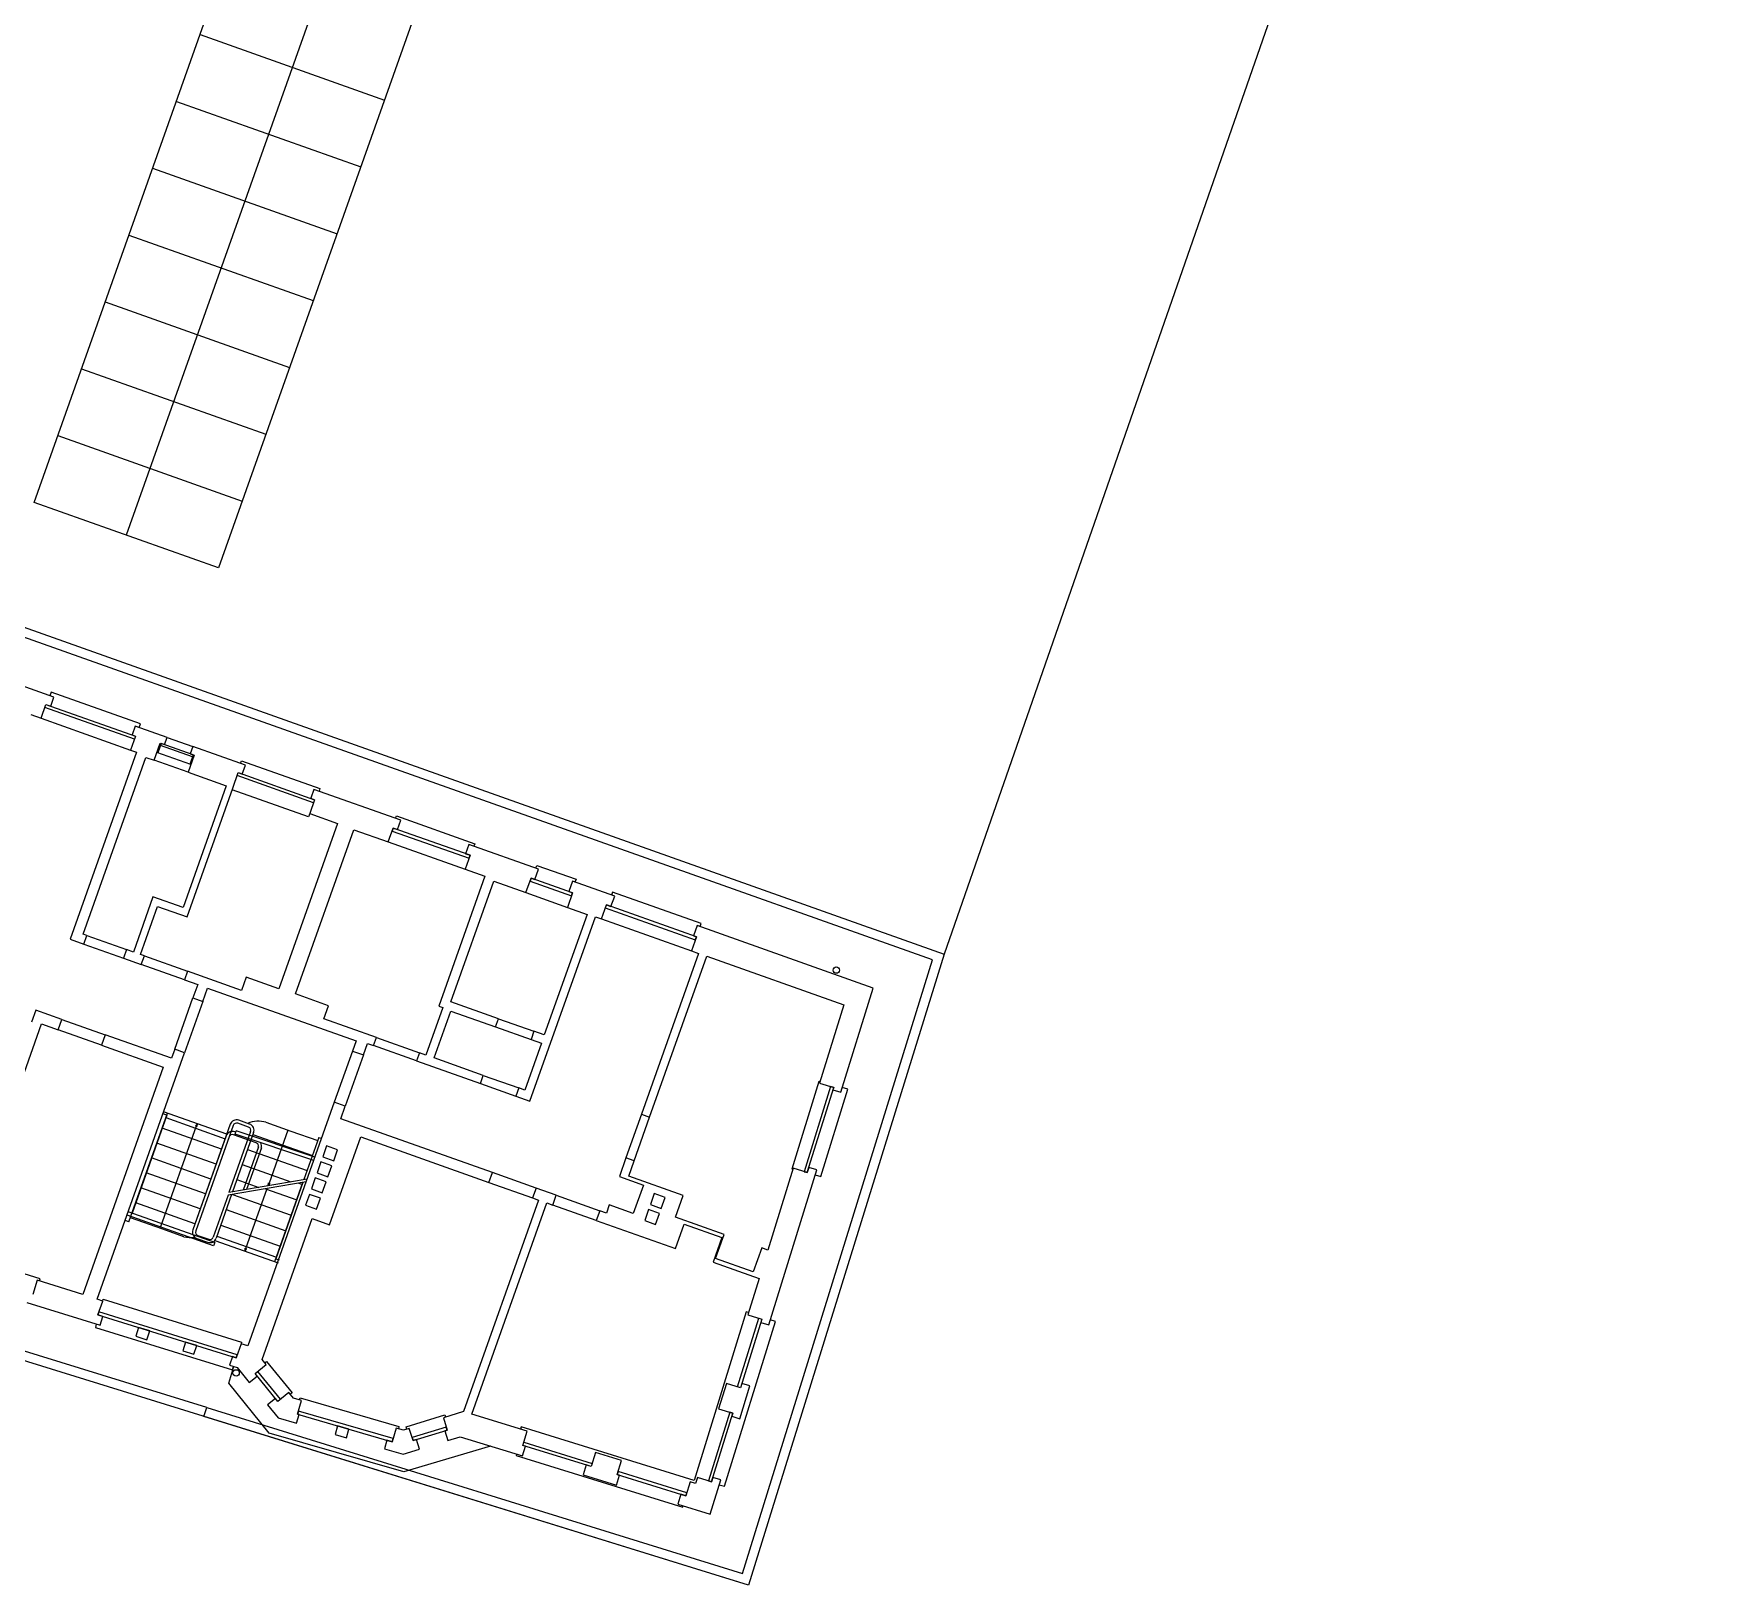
# Model space of a CAD drawing. Header units: metres. Extents: x 2681598 to 2681800, y 1249481 to 1249590.
# Drawn here: x 2681770.23 to 2681799.53, y 1249481.27 to 1249508.05 of the extents above; entities that cross this region are included whole.
import ezdxf

# ---------------------------------------------------------------- set-up
doc = ezdxf.new("R2010")
doc.units = ezdxf.units.M
doc.layers.add('flaeche', color=7, linetype='Continuous', true_color=0xffffff)
doc.layers.add('linien', color=7, linetype='Continuous', true_color=0x000000)

msp = doc.modelspace()

# ---------------------------------------------------------------- linework, layer by layer
at = {"layer": 'flaeche'}
msp.add_lwpolyline([(2681733.121, 1249552.588), (2681762.903, 1249542.058), (2681763.426, 1249543.536), (2681763.373, 1249543.555), (2681763.426, 1249543.706), (2681799.534, 1249530.89), (2681798.603, 1249528.269), (2681798.754, 1249528.215), (2681797.885, 1249525.767), (2681797.957, 1249525.547), (2681797.137, 1249523.236), (2681796.945, 1249523.119), (2681796.062, 1249520.63), (2681795.911, 1249520.684), (2681794.988, 1249518.083), (2681785.954, 1249492.164), (2681782.576, 1249481.266), (2681760.287, 1249488.167), (2681751.425, 1249490.911), (2681746.873, 1249492.32), (2681740.641, 1249494.59)], dxfattribs=at)
at = {"layer": 'linien'}
for p, q in [((2681770.234, 1249499.963), (2681778.017, 1249521.892)), ((2681779.61, 1249521.327), (2681771.827, 1249499.397)), ((2681781.203, 1249520.761), (2681773.419, 1249498.832)), ((2681729.984, 1249512.029), (2681785.954, 1249492.164)), ((2681785.756, 1249492.064), (2681730.081, 1249511.824)), ((2681773.102, 1249508.042), (2681776.287, 1249506.911)), ((2681772.692, 1249506.888), (2681775.877, 1249505.757)), ((2681772.282, 1249505.733), (2681775.468, 1249504.603)), ((2681771.873, 1249504.579), (2681775.058, 1249503.449)), ((2681771.463, 1249503.425), (2681774.648, 1249502.295)), ((2681771.053, 1249502.271), (2681774.239, 1249501.14)), ((2681770.644, 1249501.117), (2681773.829, 1249499.986)), ((2681773.419, 1249498.832), (2681770.234, 1249499.963)), ((2681770.575, 1249496.601), (2681769.849, 1249496.859)), ((2681770.354, 1249496.236), (2681770.439, 1249496.476)), ((2681770.421, 1249496.424), (2681770.439, 1249496.476)), ((2681770.439, 1249496.476), (2681771.985, 1249495.928)), ((2681770.439, 1249496.476), (2681770.521, 1249496.447)), ((2681770.529, 1249496.686), (2681770.507, 1249496.625)), ((2681770.521, 1249496.447), (2681770.575, 1249496.601)), ((2681772.071, 1249496.139), (2681770.529, 1249496.686)), ((2681770.175, 1249496.299), (2681770.354, 1249496.236)), ((2681770.354, 1249496.236), (2681771.899, 1249495.687)), ((2681771.966, 1249495.876), (2681770.421, 1249496.424)), ((2681772.049, 1249496.078), (2681772.071, 1249496.139)), ((2681771.985, 1249495.928), (2681771.899, 1249495.687)), ((2681771.981, 1249496.102), (2681771.927, 1249495.948)), ((2681771.927, 1249495.948), (2681771.985, 1249495.928)), ((2681771.985, 1249495.928), (2681771.966, 1249495.876)), ((2681772.534, 1249495.906), (2681771.981, 1249496.102)), ((2681772.489, 1249495.78), (2681772.534, 1249495.906)), ((2681772.534, 1249495.906), (2681772.976, 1249495.749)), ((2681772.003, 1249495.651), (2681770.856, 1249492.418)), ((2681771.083, 1249492.507), (2681772.167, 1249495.56)), ((2681771.899, 1249495.687), (2681772.003, 1249495.651)), ((2681772.167, 1249495.56), (2681772.309, 1249495.51)), ((2681772.309, 1249495.51), (2681772.414, 1249495.807)), ((2681772.94, 1249495.435), (2681772.355, 1249495.642)), ((2681772.428, 1249495.802), (2681772.37, 1249495.637)), ((2681772.414, 1249495.807), (2681772.489, 1249495.78)), ((2681772.972, 1249495.571), (2681772.416, 1249495.768)), ((2681772.984, 1249495.605), (2681772.428, 1249495.802)), ((2681772.998, 1249495.6), (2681772.893, 1249495.303)), ((2681772.984, 1249495.605), (2681772.926, 1249495.44)), ((2681772.976, 1249495.749), (2681772.932, 1249495.623)), ((2681772.932, 1249495.623), (2681772.998, 1249495.6)), ((2681773.884, 1249495.426), (2681772.976, 1249495.749)), ((2681772.893, 1249495.303), (2681772.309, 1249495.51)), ((2681772.893, 1249495.303), (2681773.553, 1249495.069)), ((2681773.666, 1249495.029), (2681773.761, 1249495.297)), ((2681773.743, 1249495.245), (2681773.761, 1249495.297)), ((2681773.761, 1249495.297), (2681775.08, 1249494.829)), ((2681773.761, 1249495.297), (2681773.83, 1249495.273)), ((2681773.801, 1249495.456), (2681773.817, 1249495.5)), ((2681773.817, 1249495.5), (2681775.172, 1249495.02)), ((2681773.83, 1249495.273), (2681773.884, 1249495.426)), ((2681773.553, 1249495.069), (2681772.807, 1249492.967)), ((2681772.876, 1249492.804), (2681773.666, 1249495.029)), ((2681774.975, 1249494.532), (2681773.656, 1249495)), ((2681775.062, 1249494.777), (2681773.743, 1249495.245)), ((2681775.066, 1249495.007), (2681775.012, 1249494.853)), ((2681776.568, 1249494.474), (2681775.066, 1249495.007)), ((2681775.172, 1249495.02), (2681775.156, 1249494.975)), ((2681775.08, 1249494.829), (2681774.995, 1249494.589)), ((2681775.012, 1249494.853), (2681775.08, 1249494.829)), ((2681775.08, 1249494.829), (2681775.062, 1249494.777)), ((2681775.476, 1249494.418), (2681774.462, 1249491.562)), ((2681774.995, 1249494.589), (2681774.975, 1249494.532)), ((2681774.995, 1249494.589), (2681775.476, 1249494.418)), ((2681776.478, 1249494.506), (2681776.494, 1249494.55)), ((2681776.494, 1249494.55), (2681777.849, 1249494.069)), ((2681776.511, 1249494.314), (2681776.568, 1249494.474)), ((2681774.752, 1249491.474), (2681775.759, 1249494.311)), ((2681775.759, 1249494.311), (2681776.353, 1249494.1)), ((2681776.353, 1249494.1), (2681776.438, 1249494.34)), ((2681776.353, 1249494.1), (2681777.681, 1249493.628)), ((2681776.438, 1249494.34), (2681776.419, 1249494.288)), ((2681776.419, 1249494.288), (2681777.748, 1249493.817)), ((2681777.767, 1249493.869), (2681776.438, 1249494.34)), ((2681776.438, 1249494.34), (2681776.511, 1249494.314)), ((2681777.767, 1249493.869), (2681777.681, 1249493.628)), ((2681777.744, 1249494.057), (2681777.687, 1249493.897)), ((2681777.687, 1249493.897), (2681777.767, 1249493.869)), ((2681778.948, 1249493.629), (2681777.744, 1249494.057)), ((2681777.748, 1249493.817), (2681777.767, 1249493.869)), ((2681777.849, 1249494.069), (2681777.833, 1249494.025)), ((2681778.021, 1249493.508), (2681777.225, 1249491.265)), ((2681777.681, 1249493.628), (2681778.021, 1249493.508)), ((2681778.884, 1249493.451), (2681778.948, 1249493.629)), ((2681778.903, 1249493.645), (2681778.921, 1249493.695)), ((2681778.921, 1249493.695), (2681779.596, 1249493.455)), ((2681777.436, 1249491.338), (2681778.176, 1249493.421)), ((2681778.176, 1249493.421), (2681778.732, 1249493.224)), ((2681778.732, 1249493.224), (2681778.82, 1249493.473)), ((2681778.732, 1249493.224), (2681779.448, 1249492.97)), ((2681778.82, 1249493.473), (2681778.802, 1249493.422)), ((2681778.802, 1249493.422), (2681779.518, 1249493.167)), ((2681779.536, 1249493.219), (2681778.82, 1249493.473)), ((2681778.82, 1249493.473), (2681778.884, 1249493.451)), ((2681779.536, 1249493.219), (2681779.448, 1249492.97)), ((2681779.533, 1249493.421), (2681779.47, 1249493.243)), ((2681779.47, 1249493.243), (2681779.536, 1249493.219)), ((2681779.518, 1249493.167), (2681779.536, 1249493.219)), ((2681780.264, 1249493.162), (2681779.533, 1249493.421)), ((2681779.596, 1249493.455), (2681779.578, 1249493.405)), ((2681780.227, 1249493.234), (2681780.209, 1249493.182)), ((2681781.761, 1249492.69), (2681780.227, 1249493.234)), ((2681772.288, 1249493.151), (2681771.951, 1249492.199)), ((2681772.073, 1249492.156), (2681772.367, 1249492.985)), ((2681772.807, 1249492.967), (2681772.288, 1249493.151)), ((2681772.367, 1249492.985), (2681772.876, 1249492.804)), ((2681779.448, 1249492.97), (2681779.787, 1249492.849)), ((2681780.035, 1249492.772), (2681780.121, 1249493.012)), ((2681780.121, 1249493.012), (2681780.102, 1249492.96)), ((2681780.102, 1249492.96), (2681781.657, 1249492.408)), ((2681781.676, 1249492.46), (2681780.121, 1249493.012)), ((2681780.121, 1249493.012), (2681780.2, 1249492.984)), ((2681780.2, 1249492.984), (2681780.264, 1249493.162)), ((2681778.801, 1249489.623), (2681779.932, 1249492.808)), ((2681779.787, 1249492.849), (2681779.048, 1249490.766)), ((2681779.932, 1249492.808), (2681780.035, 1249492.772)), ((2681780.035, 1249492.772), (2681781.59, 1249492.22)), ((2681781.687, 1249492.657), (2681781.624, 1249492.478)), ((2681784.73, 1249491.577), (2681781.687, 1249492.657)), ((2681781.742, 1249492.637), (2681781.761, 1249492.69)), ((2681770.856, 1249492.418), (2681771.091, 1249492.334)), ((2681771.145, 1249492.485), (2681771.083, 1249492.507)), ((2681771.091, 1249492.334), (2681771.145, 1249492.485)), ((2681771.091, 1249492.334), (2681771.779, 1249492.09)), ((2681771.145, 1249492.485), (2681771.833, 1249492.241)), ((2681781.676, 1249492.46), (2681781.59, 1249492.22)), ((2681781.624, 1249492.478), (2681781.676, 1249492.46)), ((2681781.657, 1249492.408), (2681781.676, 1249492.46)), ((2681771.833, 1249492.241), (2681771.779, 1249492.09)), ((2681771.779, 1249492.09), (2681772.085, 1249491.982)), ((2681771.951, 1249492.199), (2681771.833, 1249492.241)), ((2681772.139, 1249492.132), (2681772.073, 1249492.156)), ((2681772.085, 1249491.982), (2681772.139, 1249492.132)), ((2681772.139, 1249492.132), (2681772.883, 1249491.868)), ((2681781.713, 1249492.176), (2681780.726, 1249489.396)), ((2681780.868, 1249489.346), (2681781.854, 1249492.126)), ((2681781.59, 1249492.22), (2681781.713, 1249492.176)), ((2681781.854, 1249492.126), (2681784.223, 1249491.285)), ((2681782.471, 1249481.467), (2681785.756, 1249492.064)), ((2681785.954, 1249492.164), (2681782.576, 1249481.266)), ((2681772.83, 1249491.717), (2681772.085, 1249491.982)), ((2681772.883, 1249491.868), (2681772.83, 1249491.717)), ((2681773.816, 1249491.537), (2681772.883, 1249491.868)), ((2681773.897, 1249491.763), (2681773.816, 1249491.537)), ((2681774.462, 1249491.562), (2681773.897, 1249491.763)), ((2681772.83, 1249491.717), (2681773.061, 1249491.635)), ((2681773.061, 1249491.635), (2681772.979, 1249491.405)), ((2681773.149, 1249491.344), (2681773.23, 1249491.575)), ((2681773.23, 1249491.575), (2681775.796, 1249490.664)), ((2681775.322, 1249491.272), (2681774.752, 1249491.474)), ((2681784.171, 1249489.776), (2681784.73, 1249491.577)), ((2681770.263, 1249491.196), (2681770.189, 1249490.989)), ((2681770.715, 1249491.035), (2681770.263, 1249491.196)), ((2681772.665, 1249490.519), (2681772.979, 1249491.405)), ((2681773.149, 1249491.344), (2681772.834, 1249490.459)), ((2681772.979, 1249491.405), (2681773.149, 1249491.344)), ((2681775.242, 1249491.045), (2681775.322, 1249491.272)), ((2681777.295, 1249491.24), (2681777.004, 1249490.42)), ((2681777.146, 1249490.37), (2681777.433, 1249491.18)), ((2681777.225, 1249491.265), (2681777.295, 1249491.24)), ((2681777.433, 1249491.18), (2681778.206, 1249490.906)), ((2681778.256, 1249491.047), (2681777.436, 1249491.338)), ((2681784.223, 1249491.285), (2681783.804, 1249489.935)), ((2681773.216, 1249484.332), (2681751.472, 1249491.064)), ((2681770.026, 1249490.007), (2681770.364, 1249490.958)), ((2681770.364, 1249490.958), (2681770.652, 1249490.856)), ((2681770.652, 1249490.856), (2681770.715, 1249491.035)), ((2681770.715, 1249491.035), (2681771.46, 1249490.771)), ((2681776.147, 1249490.724), (2681775.242, 1249491.045)), ((2681778.206, 1249490.906), (2681778.256, 1249491.047)), ((2681778.206, 1249490.906), (2681778.819, 1249490.689)), ((2681778.256, 1249491.047), (2681778.869, 1249490.83)), ((2681771.396, 1249490.592), (2681770.652, 1249490.856)), ((2681771.46, 1249490.771), (2681771.396, 1249490.592)), ((2681771.396, 1249490.592), (2681772.466, 1249490.213)), ((2681772.609, 1249490.363), (2681771.46, 1249490.771)), ((2681775.796, 1249490.664), (2681775.734, 1249490.489)), ((2681775.923, 1249490.422), (2681775.993, 1249490.62)), ((2681775.993, 1249490.62), (2681776.096, 1249490.583)), ((2681776.096, 1249490.583), (2681776.147, 1249490.724)), ((2681776.841, 1249490.319), (2681776.096, 1249490.583)), ((2681776.147, 1249490.724), (2681776.891, 1249490.46)), ((2681778.998, 1249490.625), (2681778.71, 1249489.815)), ((2681778.869, 1249490.83), (2681778.819, 1249490.689)), ((2681778.819, 1249490.689), (2681778.998, 1249490.625)), ((2681779.048, 1249490.766), (2681778.869, 1249490.83)), ((2681771.324, 1249486.202), (2681772.834, 1249490.459)), ((2681772.665, 1249490.519), (2681772.609, 1249490.363)), ((2681772.834, 1249490.459), (2681772.665, 1249490.519)), ((2681775.734, 1249490.489), (2681775.42, 1249489.603)), ((2681775.923, 1249490.422), (2681775.608, 1249489.536)), ((2681775.734, 1249490.489), (2681775.923, 1249490.422)), ((2681776.891, 1249490.46), (2681776.841, 1249490.319)), ((2681776.841, 1249490.319), (2681777.944, 1249489.927)), ((2681777.004, 1249490.42), (2681776.891, 1249490.46)), ((2681777.994, 1249490.069), (2681777.146, 1249490.37)), ((2681772.466, 1249490.213), (2681771.073, 1249486.287)), ((2681777.944, 1249489.927), (2681777.994, 1249490.069)), ((2681777.994, 1249490.069), (2681778.606, 1249489.851)), ((2681777.944, 1249489.927), (2681778.556, 1249489.71)), ((2681778.606, 1249489.851), (2681778.556, 1249489.71)), ((2681778.556, 1249489.71), (2681778.801, 1249489.623)), ((2681778.71, 1249489.815), (2681778.606, 1249489.851)), ((2681783.791, 1249489.96), (2681783.323, 1249488.451)), ((2681783.995, 1249489.876), (2681783.539, 1249488.405)), ((2681783.592, 1249488.389), (2681784.048, 1249489.86)), ((2681783.81, 1249489.954), (2681783.791, 1249489.96)), ((2681783.804, 1249489.935), (2681784.048, 1249489.86)), ((2681783.825, 1249488.324), (2681784.292, 1249489.829)), ((2681784.048, 1249489.86), (2681783.995, 1249489.876)), ((2681784.048, 1249489.86), (2681784.035, 1249489.818)), ((2681784.035, 1249489.818), (2681784.171, 1249489.776)), ((2681784.292, 1249489.829), (2681784.197, 1249489.858)), ((2681771.871, 1249487.537), (2681772.538, 1249489.416)), ((2681772.461, 1249489.408), (2681772.527, 1249489.384)), ((2681773.562, 1249489.052), (2681772.472, 1249489.439)), ((2681775.42, 1249489.603), (2681773.927, 1249485.396)), ((2681775.608, 1249489.536), (2681775.42, 1249489.603)), ((2681775.531, 1249489.319), (2681775.608, 1249489.536)), ((2681780.726, 1249489.396), (2681780.459, 1249488.642)), ((2681780.726, 1249489.396), (2681780.868, 1249489.346)), ((2681772.527, 1249489.384), (2681771.926, 1249487.691)), ((2681773.034, 1249489.19), (2681772.418, 1249487.452)), ((2681773.471, 1249488.794), (2681772.446, 1249489.158)), ((2681772.511, 1249489.339), (2681773.535, 1249488.975)), ((2681773.623, 1249489.224), (2681772.975, 1249487.399)), ((2681773.05, 1249489.234), (2681773.023, 1249489.194)), ((2681773.046, 1249489.186), (2681773.023, 1249489.194)), ((2681773.675, 1249489.205), (2681773.027, 1249487.381)), ((2681773.05, 1249489.234), (2681773.046, 1249489.186)), ((2681773.707, 1249489.052), (2681773.726, 1249489.109)), ((2681775.084, 1249488.656), (2681773.726, 1249489.109)), ((2681773.939, 1249489.175), (2681773.752, 1249489.242)), ((2681773.957, 1249489.227), (2681773.77, 1249489.294)), ((2681774.24, 1249489.259), (2681774.668, 1249489.107)), ((2681774.62, 1249489.124), (2681774.295, 1249488.206)), ((2681774.668, 1249489.107), (2681775.134, 1249488.942)), ((2681778.151, 1249488.389), (2681775.531, 1249489.319)), ((2681780.6, 1249488.592), (2681780.868, 1249489.346)), ((2681773.379, 1249488.536), (2681772.355, 1249488.9)), ((2681773.552, 1249489.025), (2681772.975, 1249487.399)), ((2681773.604, 1249489.006), (2681773.027, 1249487.381)), ((2681773.975, 1249489.099), (2681773.601, 1249488.046)), ((2681774.027, 1249489.08), (2681773.664, 1249488.057)), ((2681774.069, 1249488.905), (2681773.679, 1249489.043)), ((2681773.699, 1249489.094), (2681773.719, 1249489.088)), ((2681775.064, 1249488.599), (2681773.707, 1249489.052)), ((2681774.108, 1249488.833), (2681773.843, 1249488.088)), ((2681774.16, 1249488.815), (2681773.905, 1249488.098)), ((2681774.012, 1249489.048), (2681775.042, 1249488.682)), ((2681775.154, 1249488.998), (2681774.895, 1249488.268)), ((2681775.154, 1249488.998), (2681775.199, 1249488.982)), ((2681775.288, 1249488.851), (2681775.221, 1249488.662)), ((2681775.477, 1249488.784), (2681775.288, 1249488.851)), ((2681775.338, 1249487.489), (2681775.876, 1249489.006)), ((2681775.876, 1249489.006), (2681778.091, 1249488.22)), ((2681773.288, 1249488.278), (2681772.263, 1249488.642)), ((2681773.828, 1249488.529), (2681774.671, 1249488.229)), ((2681773.92, 1249488.788), (2681774.95, 1249488.423)), ((2681775.19, 1249488.574), (2681775.123, 1249488.385)), ((2681775.378, 1249488.507), (2681775.19, 1249488.574)), ((2681775.221, 1249488.662), (2681775.41, 1249488.595)), ((2681775.41, 1249488.595), (2681775.477, 1249488.784)), ((2681780.459, 1249488.642), (2681780.345, 1249488.322)), ((2681780.6, 1249488.592), (2681780.459, 1249488.642)), ((2681780.506, 1249488.328), (2681780.6, 1249488.592)), ((2681773.196, 1249488.02), (2681772.172, 1249488.384)), ((2681774.932, 1249488.23), (2681773.585, 1249487.999)), ((2681774.949, 1249488.277), (2681773.601, 1249488.046)), ((2681773.736, 1249488.269), (2681774.116, 1249488.134)), ((2681775.091, 1249488.297), (2681775.025, 1249488.108)), ((2681775.28, 1249488.23), (2681775.091, 1249488.297)), ((2681775.123, 1249488.385), (2681775.311, 1249488.318)), ((2681775.213, 1249488.041), (2681775.28, 1249488.23)), ((2681775.311, 1249488.318), (2681775.378, 1249488.507)), ((2681778.091, 1249488.22), (2681778.151, 1249488.389)), ((2681778.905, 1249488.122), (2681778.151, 1249488.389)), ((2681780.345, 1249488.322), (2681780.76, 1249488.175)), ((2681781.449, 1249487.994), (2681780.506, 1249488.328)), ((2681783.348, 1249488.464), (2681782.91, 1249487.05)), ((2681782.927, 1249485.76), (2681783.756, 1249488.435)), ((2681783.323, 1249488.451), (2681783.342, 1249488.445)), ((2681783.592, 1249488.389), (2681783.348, 1249488.464)), ((2681783.539, 1249488.405), (2681783.592, 1249488.389)), ((2681783.62, 1249488.478), (2681783.592, 1249488.389)), ((2681783.756, 1249488.435), (2681783.62, 1249488.478)), ((2681783.73, 1249488.353), (2681783.825, 1249488.324)), ((2681773.104, 1249487.762), (2681772.08, 1249488.126)), ((2681773.585, 1249487.999), (2681773.327, 1249487.274)), ((2681773.647, 1249488.01), (2681773.379, 1249487.256)), ((2681773.662, 1249488.012), (2681774.676, 1249487.652)), ((2681773.894, 1249487.078), (2681774.262, 1249488.115)), ((2681774.233, 1249488.11), (2681774.771, 1249487.919)), ((2681774.279, 1249488.162), (2681774.283, 1249488.21)), ((2681774.279, 1249488.162), (2681774.307, 1249488.202)), ((2681774.283, 1249488.21), (2681774.307, 1249488.202)), ((2681774.392, 1249486.852), (2681774.878, 1249488.22)), ((2681774.878, 1249488.22), (2681774.41, 1249486.901)), ((2681774.805, 1249488.208), (2681774.866, 1249488.186)), ((2681774.991, 1249488.014), (2681774.924, 1249487.826)), ((2681775.18, 1249487.948), (2681774.991, 1249488.014)), ((2681775.025, 1249488.108), (2681775.213, 1249488.041)), ((2681775.113, 1249487.759), (2681775.18, 1249487.948)), ((2681778.091, 1249488.22), (2681778.845, 1249487.952)), ((2681778.905, 1249488.122), (2681778.845, 1249487.952)), ((2681778.845, 1249487.952), (2681778.949, 1249487.915)), ((2681779.254, 1249487.998), (2681778.905, 1249488.122)), ((2681779.194, 1249487.828), (2681779.254, 1249487.998)), ((2681779.254, 1249487.998), (2681780.008, 1249487.731)), ((2681780.76, 1249488.175), (2681780.586, 1249487.685)), ((2681780.948, 1249488.027), (2681780.881, 1249487.838)), ((2681781.136, 1249487.96), (2681780.948, 1249488.027)), ((2681781.069, 1249487.771), (2681781.136, 1249487.96)), ((2681781.315, 1249487.617), (2681781.449, 1249487.994)), ((2681773.334, 1249487.127), (2681771.84, 1249487.657)), ((2681773.354, 1249487.184), (2681771.86, 1249487.714)), ((2681773.013, 1249487.505), (2681771.989, 1249487.868)), ((2681773.555, 1249487.75), (2681774.582, 1249487.385)), ((2681774.924, 1249487.826), (2681775.113, 1249487.759)), ((2681778.949, 1249487.915), (2681777.652, 1249484.263)), ((2681777.796, 1249484.219), (2681779.09, 1249487.865)), ((2681779.09, 1249487.865), (2681779.194, 1249487.828)), ((2681779.947, 1249487.561), (2681779.194, 1249487.828)), ((2681780.008, 1249487.731), (2681779.947, 1249487.561)), ((2681780.121, 1249487.69), (2681780.008, 1249487.731)), ((2681780.171, 1249487.832), (2681780.121, 1249487.69)), ((2681780.586, 1249487.685), (2681780.171, 1249487.832)), ((2681780.85, 1249487.75), (2681780.783, 1249487.561)), ((2681781.038, 1249487.683), (2681780.85, 1249487.75)), ((2681780.881, 1249487.838), (2681781.069, 1249487.771)), ((2681780.971, 1249487.494), (2681781.038, 1249487.683)), ((2681771.871, 1249487.537), (2681771.806, 1249487.561)), ((2681772.456, 1249487.412), (2681771.897, 1249487.61)), ((2681772.818, 1249487.283), (2681772.456, 1249487.412)), ((2681773.46, 1249487.483), (2681774.487, 1249487.119)), ((2681774.172, 1249485.16), (2681775.036, 1249487.596)), ((2681775.036, 1249487.596), (2681775.338, 1249487.489)), ((2681779.947, 1249487.561), (2681781.314, 1249487.076)), ((2681780.783, 1249487.561), (2681780.971, 1249487.494)), ((2681781.314, 1249487.076), (2681781.464, 1249487.5)), ((2681782.154, 1249487.319), (2681781.315, 1249487.617)), ((2681781.464, 1249487.5), (2681782.115, 1249487.269)), ((2681773.045, 1249487.252), (2681773.232, 1249487.186)), ((2681773.064, 1249487.304), (2681773.251, 1249487.238)), ((2681773.354, 1249487.184), (2681773.334, 1249487.127)), ((2681773.358, 1249487.219), (2681774.449, 1249486.832)), ((2681773.393, 1249487.294), (2681774.42, 1249486.929)), ((2681773.879, 1249487.034), (2681773.883, 1249487.082)), ((2681773.879, 1249487.034), (2681773.906, 1249487.074)), ((2681773.883, 1249487.082), (2681773.906, 1249487.074)), ((2681782.115, 1249487.269), (2681781.964, 1249486.845)), ((2681782.006, 1249486.904), (2681782.154, 1249487.319)), ((2681782.804, 1249487.088), (2681782.657, 1249486.674)), ((2681782.91, 1249487.05), (2681782.804, 1249487.088)), ((2681770.337, 1249486.557), (2681768.799, 1249487.033)), ((2681774.41, 1249486.901), (2681774.466, 1249486.881)), ((2681781.964, 1249486.845), (2681782.759, 1249486.563)), ((2681782.657, 1249486.674), (2681782.006, 1249486.904)), ((2681770.287, 1249486.531), (2681770.211, 1249486.287)), ((2681771.073, 1249486.287), (2681770.287, 1249486.531)), ((2681770.325, 1249486.519), (2681770.337, 1249486.557)), ((2681782.759, 1249486.563), (2681782.564, 1249485.933)), ((2681771.421, 1249486.172), (2681771.324, 1249486.202)), ((2681771.421, 1249486.172), (2681771.43, 1249486.201)), ((2681771.43, 1249486.201), (2681773.818, 1249485.461)), ((2681770.108, 1249486.146), (2681771.373, 1249485.755)), ((2681771.336, 1249485.932), (2681771.421, 1249486.172)), ((2681771.354, 1249485.984), (2681771.336, 1249485.932)), ((2681771.336, 1249485.932), (2681773.724, 1249485.193)), ((2681771.42, 1249485.906), (2681771.336, 1249485.932)), ((2681773.743, 1249485.245), (2681771.354, 1249485.984)), ((2681771.373, 1249485.755), (2681771.42, 1249485.906)), ((2681782.537, 1249485.983), (2681781.635, 1249483.072)), ((2681782.576, 1249485.971), (2681782.537, 1249485.983)), ((2681782.564, 1249485.933), (2681782.807, 1249485.857)), ((2681771.309, 1249485.774), (2681771.292, 1249485.717)), ((2681771.292, 1249485.717), (2681773.66, 1249484.984)), ((2681772.039, 1249485.715), (2681771.992, 1249485.563)), ((2681772.231, 1249485.655), (2681772.039, 1249485.715)), ((2681772.184, 1249485.504), (2681772.231, 1249485.655)), ((2681782.161, 1249482.973), (2681783.042, 1249485.816)), ((2681782.388, 1249484.689), (2681782.755, 1249485.873)), ((2681782.807, 1249485.857), (2681782.44, 1249484.673)), ((2681782.755, 1249485.873), (2681782.807, 1249485.857)), ((2681782.807, 1249485.857), (2681782.79, 1249485.803)), ((2681782.79, 1249485.803), (2681782.927, 1249485.76)), ((2681783.042, 1249485.816), (2681782.953, 1249485.844)), ((2681771.992, 1249485.563), (2681772.184, 1249485.504)), ((2681772.85, 1249485.464), (2681772.803, 1249485.312)), ((2681772.803, 1249485.312), (2681772.996, 1249485.252)), ((2681773.043, 1249485.404), (2681772.85, 1249485.464)), ((2681772.996, 1249485.252), (2681773.043, 1249485.404)), ((2681773.81, 1249485.433), (2681773.724, 1249485.193)), ((2681773.818, 1249485.461), (2681773.81, 1249485.433)), ((2681773.927, 1249485.396), (2681773.81, 1249485.433)), ((2681773.597, 1249484.755), (2681773.685, 1249485.039)), ((2681773.659, 1249485.213), (2681773.612, 1249485.062)), ((2681773.612, 1249485.062), (2681773.742, 1249485.021)), ((2681773.724, 1249485.193), (2681773.659, 1249485.213)), ((2681773.66, 1249484.984), (2681773.678, 1249485.041)), ((2681773.724, 1249485.193), (2681773.743, 1249485.245)), ((2681773.742, 1249485.021), (2681773.952, 1249484.765)), ((2681774.053, 1249484.919), (2681774.242, 1249485.074)), ((2681774.242, 1249485.074), (2681774.172, 1249485.16)), ((2681774.217, 1249485.105), (2681774.247, 1249485.13)), ((2681774.247, 1249485.13), (2681774.69, 1249484.588)), ((2681774.296, 1249483.889), (2681773.597, 1249484.755)), ((2681773.952, 1249484.765), (2681774.087, 1249484.876)), ((2681774.053, 1249484.919), (2681774.095, 1249484.954)), ((2681774.445, 1249484.439), (2681774.053, 1249484.919)), ((2681774.087, 1249484.876), (2681774.053, 1249484.919)), ((2681774.095, 1249484.954), (2681774.487, 1249484.474)), ((2681782.197, 1249484.748), (2681782.06, 1249484.309)), ((2681782.44, 1249484.673), (2681782.197, 1249484.748)), ((2681782.463, 1249484.747), (2681782.44, 1249484.673)), ((2681782.6, 1249484.705), (2681782.463, 1249484.747)), ((2681774.405, 1249484.488), (2681774.269, 1249484.377)), ((2681774.445, 1249484.439), (2681774.405, 1249484.488)), ((2681774.634, 1249484.594), (2681774.445, 1249484.439)), ((2681774.487, 1249484.474), (2681774.445, 1249484.439)), ((2681774.717, 1249484.493), (2681774.634, 1249484.594)), ((2681774.69, 1249484.588), (2681774.66, 1249484.563)), ((2681774.855, 1249484.453), (2681774.717, 1249484.493)), ((2681774.787, 1249484.217), (2681774.855, 1249484.453)), ((2681774.817, 1249484.464), (2681774.828, 1249484.502)), ((2681774.828, 1249484.502), (2681776.538, 1249484.005)), ((2681782.44, 1249484.673), (2681782.388, 1249484.689)), ((2681782.425, 1249484.14), (2681782.6, 1249484.705)), ((2681773.168, 1249484.179), (2681773.216, 1249484.332)), ((2681782.576, 1249481.266), (2681773.168, 1249484.179)), ((2681773.216, 1249484.332), (2681782.471, 1249481.467)), ((2681774.269, 1249484.377), (2681774.452, 1249484.153)), ((2681774.452, 1249484.153), (2681774.768, 1249484.061)), ((2681774.768, 1249484.061), (2681774.811, 1249484.21)), ((2681774.802, 1249484.27), (2681774.787, 1249484.217)), ((2681774.787, 1249484.217), (2681776.42, 1249483.742)), ((2681774.811, 1249484.21), (2681774.787, 1249484.217)), ((2681776.435, 1249483.795), (2681774.802, 1249484.27)), ((2681776.664, 1249483.999), (2681777.332, 1249484.206)), ((2681777.652, 1249484.263), (2681777.305, 1249484.156)), ((2681777.305, 1249484.156), (2681777.371, 1249483.944)), ((2681777.332, 1249484.206), (2681777.344, 1249484.167)), ((2681778.751, 1249483.923), (2681777.796, 1249484.219)), ((2681782.251, 1249484.25), (2681781.884, 1249483.065)), ((2681781.937, 1249483.049), (2681782.304, 1249484.233)), ((2681782.06, 1249484.309), (2681782.304, 1249484.233)), ((2681782.304, 1249484.233), (2681782.251, 1249484.25)), ((2681782.304, 1249484.233), (2681782.288, 1249484.182)), ((2681782.288, 1249484.182), (2681782.425, 1249484.14)), ((2681776.623, 1249483.223), (2681774.296, 1249483.889)), ((2681775.477, 1249484.017), (2681775.434, 1249483.868)), ((2681775.434, 1249483.868), (2681775.63, 1249483.811)), ((2681775.673, 1249483.96), (2681775.477, 1249484.017)), ((2681775.63, 1249483.811), (2681775.673, 1249483.96)), ((2681776.488, 1249483.978), (2681776.42, 1249483.742)), ((2681776.613, 1249483.941), (2681776.488, 1249483.978)), ((2681776.538, 1249484.005), (2681776.527, 1249483.967)), ((2681776.714, 1249483.972), (2681776.613, 1249483.941)), ((2681776.676, 1249483.961), (2681776.664, 1249483.999)), ((2681776.78, 1249483.761), (2681776.714, 1249483.972)), ((2681777.355, 1249483.996), (2681776.763, 1249483.813)), ((2681776.78, 1249483.761), (2681777.371, 1249483.944)), ((2681777.371, 1249483.944), (2681777.328, 1249483.931)), ((2681777.328, 1249483.931), (2681777.38, 1249483.763)), ((2681777.371, 1249483.944), (2681777.355, 1249483.996)), ((2681777.38, 1249483.763), (2681777.593, 1249483.829)), ((2681777.593, 1249483.829), (2681778.67, 1249483.496)), ((2681778.648, 1249483.997), (2681778.636, 1249483.958)), ((2681781.635, 1249483.072), (2681778.648, 1249483.997)), ((2681778.676, 1249483.679), (2681778.751, 1249483.923)), ((2681776.33, 1249483.769), (2681776.286, 1249483.62)), ((2681776.286, 1249483.62), (2681776.611, 1249483.525)), ((2681776.42, 1249483.742), (2681776.33, 1249483.769)), ((2681776.42, 1249483.742), (2681776.435, 1249483.795)), ((2681776.611, 1249483.525), (2681776.89, 1249483.611)), ((2681778.118, 1249483.667), (2681776.623, 1249483.223)), ((2681776.763, 1249483.813), (2681776.78, 1249483.761)), ((2681776.838, 1249483.779), (2681776.78, 1249483.761)), ((2681776.89, 1249483.611), (2681776.838, 1249483.779)), ((2681778.67, 1249483.496), (2681778.722, 1249483.665)), ((2681778.676, 1249483.679), (2681778.692, 1249483.732)), ((2681779.86, 1249483.313), (2681778.676, 1249483.679)), ((2681778.722, 1249483.665), (2681778.676, 1249483.679)), ((2681778.692, 1249483.732), (2681779.876, 1249483.365)), ((2681779.935, 1249483.556), (2681779.86, 1249483.313)), ((2681780.384, 1249483.417), (2681779.935, 1249483.556)), ((2681778.567, 1249483.527), (2681778.56, 1249483.505)), ((2681778.56, 1249483.505), (2681781.44, 1249482.613)), ((2681779.773, 1249483.34), (2681779.721, 1249483.17)), ((2681779.86, 1249483.313), (2681779.773, 1249483.34)), ((2681779.876, 1249483.365), (2681779.86, 1249483.313)), ((2681780.309, 1249483.174), (2681780.384, 1249483.417)), ((2681779.721, 1249483.17), (2681780.293, 1249482.993)), ((2681780.293, 1249482.993), (2681780.346, 1249483.162)), ((2681780.325, 1249483.226), (2681780.309, 1249483.174)), ((2681780.309, 1249483.174), (2681781.494, 1249482.807)), ((2681780.346, 1249483.162), (2681780.309, 1249483.174)), ((2681781.51, 1249482.86), (2681780.325, 1249483.226)), ((2681781.569, 1249483.05), (2681781.494, 1249482.807)), ((2681781.662, 1249483.022), (2681781.569, 1249483.05)), ((2681781.693, 1249483.124), (2681781.662, 1249483.022)), ((2681781.937, 1249483.049), (2681781.693, 1249483.124)), ((2681781.884, 1249483.065), (2681781.937, 1249483.049)), ((2681781.914, 1249482.491), (2681782.096, 1249483.081)), ((2681781.96, 1249483.124), (2681781.937, 1249483.049)), ((2681782.096, 1249483.081), (2681781.96, 1249483.124)), ((2681782.071, 1249483), (2681782.161, 1249482.973)), ((2681781.407, 1249482.834), (2681781.355, 1249482.665)), ((2681781.355, 1249482.665), (2681781.914, 1249482.491)), ((2681781.494, 1249482.807), (2681781.407, 1249482.834)), ((2681781.494, 1249482.807), (2681781.51, 1249482.86)), ((2681781.44, 1249482.613), (2681781.447, 1249482.636))]:
    msp.add_line(p, q, dxfattribs=at)
for points in [[(2681773.77, 1249489.294, 0.414214), (2681773.623, 1249489.224)], [(2681773.752, 1249489.242, 0.414214), (2681773.675, 1249489.205)], [(2681774.24, 1249489.259, 0.163375), (2681773.923, 1249489.239)], [(2681773.975, 1249489.099, 0.414214), (2681773.939, 1249489.175)], [(2681774.027, 1249489.08, 0.414214), (2681773.957, 1249489.227)], [(2681773.699, 1249489.094, 0.414214), (2681773.552, 1249489.025)], [(2681773.681, 1249489.043, 0.414214), (2681773.604, 1249489.006)], [(2681774.106, 1249488.828, 0.414214), (2681774.069, 1249488.905)], [(2681774.158, 1249488.81, 0.216122), (2681774.15, 1249488.904)], [(2681772.975, 1249487.399, 0.414214), (2681773.045, 1249487.252)], [(2681773.027, 1249487.381, 0.414214), (2681773.064, 1249487.304)], [(2681772.818, 1249487.283, 0.09468), (2681773.005, 1249487.27)], [(2681773.232, 1249487.186, 0.414214), (2681773.379, 1249487.256)], [(2681773.251, 1249487.238, 0.414214), (2681773.327, 1249487.274)]]:
    msp.add_lwpolyline(points, format="xyb", dxfattribs=at)
for centre in [(2681784.093, 1249491.886), (2681773.724, 1249484.931)]:
    msp.add_circle(centre, 0.055, dxfattribs=at)

doc.saveas('drawing.dxf')
